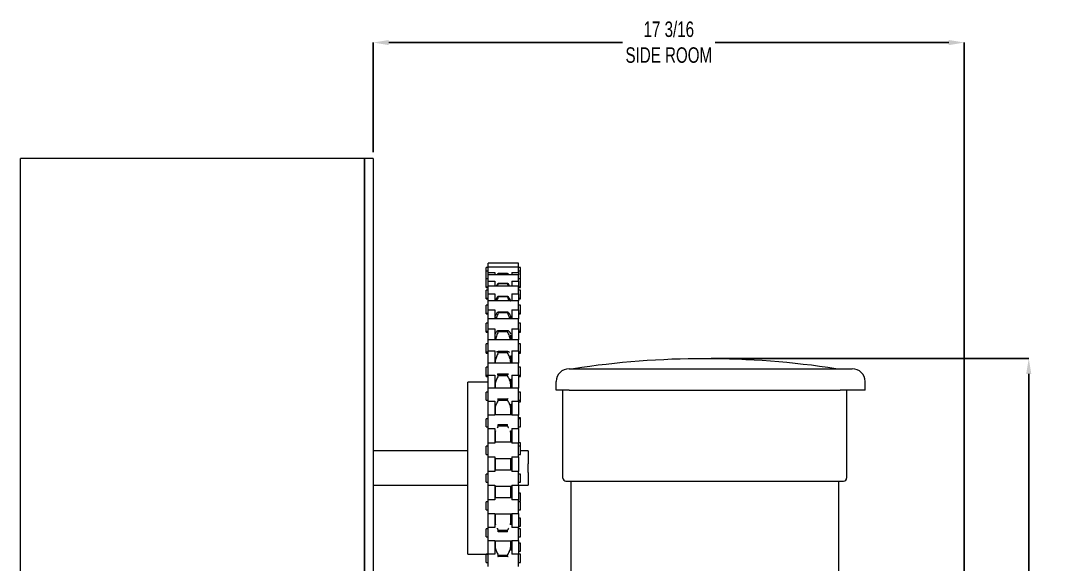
# Model space of a CAD drawing. Header units: inches. Extents: x 1 to 24.4, y 8.6 to 19.7.
# Drawn here: x 14.37 to 24.38, y 13.41 to 18.68 of the extents above; entities that cross this region are included whole.
import ezdxf

# ---------------------------------------------------------------- set-up
doc = ezdxf.new("R2010")
doc.units = ezdxf.units.IN
doc.header["$MEASUREMENT"] = 0
doc.header["$PDSIZE"] = -1
doc.layers.add('DIM', color=1, linetype='Continuous')
doc.styles.add('SLDTEXTSTYLE0', font='ARIAL.TTF', dxfattribs={"width": 0.7})
doc.dimstyles.new('SLDDIMSTYLE0', dxfattribs={"dimtxt": 0.15, "dimasz": 0.15, "dimexe": 0, "dimexo": 0.0625, "dimgap": 0.0375, "dimtad": 0, "dimtih": 1, "dimtoh": 1, "dimdec": 3, "dimlfac": 3, "dimrnd": 1e-09, "dimzin": 12, "dimdsep": 46, "dimtxsty": 'SLDTEXTSTYLE0', "dimsah": 1, "dimcen": 0.09, "dimadec": 0, "dimazin": 0, "dimtfac": 1, "dimtdec": 3, "dimtofl": 0, "dimtmove": 0, "dimatfit": 3, "dimfxl": 0, "dimtolj": 1, "dimtzin": 12, "dimarcsym": 0})

# ---------------------------------------------------------------- blocks, each defined once
blk = doc.blocks.new('*D9')
at = {"layer": 'DEFPOINTS', "color": 0}
for p in [(17.789, 18.467), (17.789, 17.342), (23.516, 12.447)]:
    blk.add_point(p, dxfattribs=at)
at = {"layer": 'DIM', "color": 0, "lineweight": -2}
for p, q in [((17.789, 17.405), (17.789, 18.467)), ((17.939, 18.467), (20.204, 18.467)), ((23.366, 18.467), (21.101, 18.467)), ((23.516, 12.51), (23.516, 18.467))]:
    blk.add_line(p, q, dxfattribs=at)
at = {"layer": 'DIM', "color": 0}
for points in [[(17.939, 18.492), (17.939, 18.442), (17.789, 18.467)], [(23.366, 18.492), (23.366, 18.442), (23.516, 18.467)]]:
    blk.add_solid(points, dxfattribs=at)
at = {"layer": 'DIM', "color": 0, "insert": (20.653, 18.671), "char_height": 0.15, "attachment_point": 2, "style": 'SLDTEXTSTYLE0'}
blk.add_mtext('\\A1;17 3/16\\PSIDE ROOM', dxfattribs=at)
blk = doc.blocks.new('*D10')
at = {"layer": 'DEFPOINTS', "color": 0}
for p in [(21.002, 15.406), (21.997, 9.926), (24.141, 9.926)]:
    blk.add_point(p, dxfattribs=at)
at = {"layer": 'DIM', "color": 0, "lineweight": -2}
for p, q in [((21.064, 15.406), (24.141, 15.406)), ((24.141, 15.256), (24.141, 12.781)), ((24.141, 10.076), (24.141, 12.551)), ((22.06, 9.926), (24.141, 9.926))]:
    blk.add_line(p, q, dxfattribs=at)
at = {"layer": 'DIM', "color": 0}
for points in [[(24.116, 15.256), (24.166, 15.256), (24.141, 15.406)], [(24.116, 10.076), (24.166, 10.076), (24.141, 9.926)]]:
    blk.add_solid(points, dxfattribs=at)
at = {"layer": 'DIM', "color": 0, "insert": (24.141, 12.743), "char_height": 0.15, "attachment_point": 2, "style": 'SLDTEXTSTYLE0'}
blk.add_mtext('\\A1;16 7/16', dxfattribs=at)

msp = doc.modelspace()

# ---------------------------------------------------------------- linework, layer by layer
at = {"color": 7, "linetype": 'Continuous', "lineweight": 15}
for p, q in [((17.705628, 17.342349), (14.372294, 17.342349)), ((14.372294, 17.309015), (14.372294, 17.342349)), ((17.788961, 17.342349), (17.705628, 17.342349)), ((17.788961, 17.342349), (17.788961, 10.675682)), ((14.372294, 11.342349), (14.372294, 17.309015)), ((18.903294, 16.290417), (18.903294, 16.327418)), ((19.195294, 16.290417), (19.195294, 16.327418)), ((18.882628, 16.251227), (18.882628, 16.288252)), ((18.882628, 16.251227), (18.882628, 16.25125)), ((18.882628, 16.176939), (18.882628, 16.251227)), ((18.903294, 16.238082), (18.903294, 16.290417)), ((18.903294, 16.238082), (18.965961, 16.238082)), ((18.903294, 16.216106), (18.903294, 16.238082)), ((18.903294, 16.153119), (18.903294, 16.216106)), ((18.965961, 16.238082), (18.965961, 16.215783)), ((19.000628, 16.290313), (19.000628, 16.293133)), ((19.000628, 16.293133), (19.090961, 16.293133)), ((19.000628, 16.225818), (19.000628, 16.230613)), ((19.000628, 16.230613), (19.090961, 16.230613)), ((19.090961, 16.225818), (19.000628, 16.225818)), ((19.090961, 16.290313), (19.090961, 16.293133)), ((19.090961, 16.225818), (19.090961, 16.230613)), ((19.132628, 16.238082), (19.195294, 16.238082)), ((19.132628, 16.238082), (19.132628, 16.216106)), ((19.195294, 16.238082), (19.195294, 16.290417)), ((19.195294, 16.238082), (19.195294, 16.216106)), ((19.195294, 16.153119), (19.195294, 16.216106)), ((19.215961, 16.251227), (19.215961, 16.288252)), ((19.215961, 16.251227), (19.215961, 16.25125)), ((19.215961, 16.176939), (19.215961, 16.251227)), ((18.882628, 16.176339), (18.882628, 16.176939)), ((18.882628, 16.098939), (18.882628, 16.176339)), ((18.903294, 16.153119), (18.965961, 16.153119)), ((18.903294, 16.105968), (18.903294, 16.153119)), ((18.965961, 16.153119), (18.965961, 16.105968)), ((19.000628, 16.129096), (19.000628, 16.135785)), ((19.000628, 16.135785), (19.090961, 16.135785)), ((19.090961, 16.129096), (19.000628, 16.129096)), ((19.090961, 16.129096), (19.090961, 16.135785)), ((19.132628, 16.153119), (19.195294, 16.153119)), ((19.132628, 16.153119), (19.132628, 16.105968)), ((19.195294, 16.153119), (19.195294, 16.105968)), ((19.215961, 16.176339), (19.215961, 16.176939)), ((19.215961, 16.098939), (19.215961, 16.176339)), ((18.882628, 16.093811), (18.882628, 16.098939)), ((18.882628, 16.064857), (18.882628, 16.066801)), ((18.882628, 15.988801), (18.882628, 16.064857)), ((18.903294, 16.032025), (18.903294, 16.105968)), ((18.903294, 16.032025), (18.965961, 16.032025)), ((18.903294, 15.9622), (18.903294, 16.032025)), ((18.965961, 16.032025), (18.965961, 15.9622)), ((19.132628, 16.032025), (19.132628, 15.9622)), ((19.132628, 16.032025), (19.195294, 16.032025)), ((19.195294, 16.032025), (19.195294, 16.105968)), ((19.195294, 16.032025), (19.195294, 15.9622)), ((19.215961, 16.093811), (19.215961, 16.098939)), ((19.215961, 16.064857), (19.215961, 16.066801)), ((19.215961, 15.988801), (19.215961, 16.064857)), ((18.882628, 15.981766), (18.882628, 15.988801)), ((18.882628, 15.919007), (18.882628, 15.923034)), ((18.882628, 15.845034), (18.882628, 15.919007)), ((18.903294, 15.877218), (18.903294, 15.9622)), ((19.000628, 16.001802), (19.000628, 16.01027)), ((19.000628, 16.01027), (19.090961, 16.01027)), ((19.090961, 16.001802), (19.000628, 16.001802)), ((19.090961, 16.001802), (19.090961, 16.01027)), ((19.195294, 15.877218), (19.195294, 15.9622)), ((19.215961, 15.981766), (19.215961, 15.988801)), ((19.215961, 15.919007), (19.215961, 15.923034)), ((19.215961, 15.845034), (19.215961, 15.919007)), ((18.882628, 15.836232), (18.882628, 15.845034)), ((18.903294, 15.877218), (18.965961, 15.877218)), ((18.903294, 15.787672), (18.903294, 15.877218)), ((18.965961, 15.877218), (18.965961, 15.787672)), ((19.000628, 15.846115), (19.000628, 15.856217)), ((19.000628, 15.856217), (19.090961, 15.856217)), ((19.090961, 15.846115), (19.000628, 15.846115)), ((19.090961, 15.846115), (19.090961, 15.856217)), ((19.132628, 15.877218), (19.132628, 15.787672)), ((19.132628, 15.877218), (19.195294, 15.877218)), ((19.195294, 15.877218), (19.195294, 15.787672)), ((19.215961, 15.836232), (19.215961, 15.845034)), ((18.882628, 15.741698), (18.882628, 15.748506)), ((18.882628, 15.670506), (18.882628, 15.741698)), ((18.903294, 15.691786), (18.903294, 15.787672)), ((18.969294, 15.805867), (18.969294, 15.797066)), ((18.969294, 15.787672), (18.969294, 15.797125)), ((19.122294, 15.797066), (19.122294, 15.805867)), ((19.122294, 15.787672), (19.122294, 15.797125)), ((19.195294, 15.691786), (19.195294, 15.787672)), ((19.215961, 15.741698), (19.215961, 15.748506)), ((19.215961, 15.670506), (19.215961, 15.741698)), ((18.882628, 15.660113), (18.882628, 15.670506)), ((18.903294, 15.691786), (18.965961, 15.691786)), ((18.903294, 15.585387), (18.903294, 15.691786)), ((18.965961, 15.691786), (18.965961, 15.585387)), ((18.969294, 15.585866), (18.969294, 15.631339)), ((19.000628, 15.664697), (19.000628, 15.676261)), ((19.000628, 15.676261), (19.090961, 15.676261)), ((19.090961, 15.664697), (19.000628, 15.664697)), ((19.090961, 15.664697), (19.090961, 15.676261)), ((19.122294, 15.585866), (19.122294, 15.631339)), ((19.132628, 15.691786), (19.132628, 15.585387)), ((19.132628, 15.691786), (19.195294, 15.691786)), ((19.195294, 15.691786), (19.195294, 15.585387)), ((19.215961, 15.660113), (19.215961, 15.670506)), ((18.882628, 15.536469), (18.882628, 15.546699)), ((18.882628, 15.468699), (18.882628, 15.536469)), ((18.903294, 15.479429), (18.903294, 15.585866)), ((19.195294, 15.479429), (19.195294, 15.585866)), ((19.215961, 15.536469), (19.215961, 15.546699)), ((19.215961, 15.468699), (19.215961, 15.536469)), ((18.882628, 15.456923), (18.882628, 15.468699)), ((18.903294, 15.479429), (18.965961, 15.479429)), ((18.903294, 15.360771), (18.903294, 15.479429)), ((18.965961, 15.479429), (18.965961, 15.360771)), ((18.969294, 15.360808), (18.969294, 15.429533)), ((19.000628, 15.460654), (19.000628, 15.473481)), ((19.000628, 15.473481), (19.090961, 15.473481)), ((19.090961, 15.460654), (19.000628, 15.460654)), ((19.090961, 15.460654), (19.090961, 15.473481)), ((19.122294, 15.360808), (19.122294, 15.429533)), ((19.132628, 15.479429), (19.132628, 15.360771)), ((19.132628, 15.479429), (19.195294, 15.479429)), ((19.195294, 15.479429), (19.195294, 15.360771)), ((19.215961, 15.456923), (19.215961, 15.468699)), ((18.882628, 15.307413), (18.882628, 15.321641)), ((18.965961, 15.360771), (18.903294, 15.360771)), ((18.903294, 15.244385), (18.903294, 15.360771)), ((19.195294, 15.360771), (19.132628, 15.360771)), ((19.195294, 15.244385), (19.195294, 15.360771)), ((19.215961, 15.307413), (19.215961, 15.321641)), ((18.882628, 15.243641), (18.882628, 15.307413)), ((18.882628, 15.230716), (18.882628, 15.243641)), ((18.903294, 15.244385), (18.965961, 15.244385)), ((18.903294, 15.115835), (18.903294, 15.244385)), ((18.965961, 15.244385), (18.965961, 15.115835)), ((19.000628, 15.237477), (19.000628, 15.251347)), ((19.000628, 15.251347), (19.090961, 15.251347)), ((19.090961, 15.237477), (19.000628, 15.237477)), ((19.090961, 15.237477), (19.090961, 15.251347)), ((19.132628, 15.244385), (19.132628, 15.115835)), ((19.132628, 15.244385), (19.195294, 15.244385)), ((19.195294, 15.244385), (19.195294, 15.115835)), ((19.215961, 15.243641), (19.215961, 15.307413)), ((19.215961, 15.230716), (19.215961, 15.243641)), ((19.686912, 15.305287), (19.689075, 15.305287)), ((19.689075, 15.305287), (22.314075, 15.305287)), ((22.314075, 15.305287), (22.316238, 15.305287)), ((22.316238, 15.305287), (22.43062, 15.305287)), ((18.705627, 13.509015), (18.705627, 15.175682)), ((18.965961, 15.115835), (18.903294, 15.115835)), ((18.903294, 14.991342), (18.903294, 15.115835)), ((18.969294, 15.129407), (18.969294, 15.204474)), ((18.969294, 15.129407), (18.969294, 15.116988)), ((19.122294, 15.129407), (19.122294, 15.204474)), ((19.122294, 15.116988), (19.122294, 15.129407)), ((19.195294, 15.115835), (19.132628, 15.115835)), ((19.195294, 14.991342), (19.195294, 15.115835)), ((19.560438, 15.096953), (19.561931, 15.182468)), ((18.882628, 15.059102), (18.882628, 15.077821)), ((18.882628, 14.999821), (18.882628, 15.059102)), ((19.000628, 14.998983), (19.000628, 15.013661)), ((19.000628, 15.013661), (19.090961, 15.013661)), ((19.090961, 14.998983), (19.090961, 15.013661)), ((19.215961, 15.059102), (19.215961, 15.077821)), ((19.215961, 14.999821), (19.215961, 15.059102)), ((19.689075, 15.096953), (19.560438, 15.096953)), ((19.626572, 14.246026), (19.626572, 15.096953)), ((19.689075, 15.096953), (22.314075, 15.096953)), ((22.442711, 15.096953), (22.314075, 15.096953)), ((22.376572, 15.096953), (22.376572, 14.246026)), ((22.557093, 15.096953), (22.442711, 15.096953)), ((18.903294, 14.991342), (18.965961, 14.991342)), ((18.903294, 14.855466), (18.903294, 14.991342)), ((18.965961, 14.991342), (18.965961, 14.855466)), ((18.969294, 14.903115), (18.969294, 14.960655)), ((19.090961, 14.998983), (19.000628, 14.998983)), ((19.122294, 14.903115), (19.122294, 14.960655)), ((19.132628, 14.991342), (19.132628, 14.855466)), ((19.132628, 14.991342), (19.195294, 14.991342)), ((19.195294, 14.991342), (19.195294, 14.855466)), ((19.215961, 14.986005), (19.215961, 14.999821)), ((18.882628, 14.79649), (18.882628, 14.820105)), ((18.965961, 14.855466), (18.903294, 14.855466)), ((18.903294, 14.725351), (18.903294, 14.855466)), ((18.969294, 14.903115), (18.969294, 14.859272)), ((19.122294, 14.859272), (19.122294, 14.903115)), ((19.195294, 14.855466), (19.132628, 14.855466)), ((19.195294, 14.725351), (19.195294, 14.855466)), ((19.215961, 14.820105), (19.215961, 14.829827)), ((19.215961, 14.79649), (19.215961, 14.820105)), ((18.882628, 14.742105), (18.882628, 14.79649)), ((18.903294, 14.725351), (18.965961, 14.725351)), ((18.903294, 14.584858), (18.903294, 14.725351)), ((18.965961, 14.725351), (18.965961, 14.584858)), ((19.000628, 14.749255), (19.000628, 14.764488)), ((19.000628, 14.764488), (19.090961, 14.764488)), ((19.090961, 14.749255), (19.000628, 14.749255)), ((19.090961, 14.749255), (19.090961, 14.764488)), ((19.132628, 14.725351), (19.132628, 14.584858)), ((19.132628, 14.725351), (19.195294, 14.725351)), ((19.195294, 14.725351), (19.195294, 14.584858)), ((19.215961, 14.742105), (19.215961, 14.79649)), ((18.969294, 14.667228), (18.969294, 14.702939)), ((18.969294, 14.667228), (18.969294, 14.592801)), ((19.122294, 14.667228), (19.122294, 14.702939)), ((19.122294, 14.592801), (19.122294, 14.667228)), ((18.882628, 14.524817), (18.882628, 14.553635)), ((18.882628, 14.475635), (18.882628, 14.524817)), ((18.965961, 14.584858), (18.903294, 14.584858)), ((18.903294, 14.451717), (18.903294, 14.584858)), ((19.195294, 14.584858), (19.132628, 14.584858)), ((19.195294, 14.451717), (19.195294, 14.584858)), ((19.215961, 14.553635), (19.215961, 14.586739)), ((19.215961, 14.524817), (19.215961, 14.553635)), ((19.215961, 14.475635), (19.215961, 14.524817)), ((18.903294, 14.451717), (18.965961, 14.451717)), ((18.903294, 14.309412), (18.903294, 14.451717)), ((18.965961, 14.451717), (18.965961, 14.309412)), ((18.969294, 14.425782), (18.969294, 14.436468)), ((18.969294, 14.425782), (18.969294, 14.322893)), ((19.122294, 14.425782), (19.122294, 14.436468)), ((19.122294, 14.322893), (19.122294, 14.425782)), ((19.132628, 14.451717), (19.132628, 14.309412)), ((19.132628, 14.451717), (19.195294, 14.451717)), ((19.195294, 14.451717), (19.195294, 14.309412)), ((19.288961, 14.509015), (19.288961, 14.384015)), ((19.122294, 14.384015), (19.132628, 14.384015)), ((19.288961, 14.300682), (19.288961, 14.384015)), ((18.882628, 14.249502), (18.882628, 14.283727)), ((18.882628, 14.205727), (18.882628, 14.249502)), ((18.965961, 14.309412), (18.903294, 14.309412)), ((18.903294, 14.175901), (18.903294, 14.309412)), ((19.195294, 14.309412), (19.132628, 14.309412)), ((19.195294, 14.175901), (19.195294, 14.309412)), ((19.215961, 14.249502), (19.215961, 14.283727)), ((19.215961, 14.205727), (19.215961, 14.249502)), ((19.288961, 14.300682), (19.288961, 14.175682)), ((19.656505, 14.216093), (19.678105, 14.216093)), ((19.678105, 14.216093), (22.325038, 14.216093)), ((19.705461, 11.513849), (19.705461, 14.216093)), ((22.042127, 14.216015), (22.218794, 14.216015)), ((22.298794, 14.216093), (22.298794, 11.539682)), ((22.325038, 14.216093), (22.346638, 14.216093)), ((18.903294, 14.175901), (18.965961, 14.175901)), ((18.903294, 14.034623), (18.903294, 14.175901)), ((18.965961, 14.175901), (18.965961, 14.034623)), ((18.969294, 14.16656), (18.969294, 14.070026)), ((19.122294, 14.070026), (19.122294, 14.16656)), ((19.132628, 14.175901), (19.195294, 14.175901)), ((19.132628, 14.175901), (19.132628, 14.034623)), ((19.195294, 14.175901), (19.195294, 14.034623)), ((18.882628, 13.976041), (18.882628, 14.015766)), ((18.965961, 14.034623), (18.903294, 14.034623)), ((18.903294, 13.903406), (18.903294, 14.034623)), ((19.195294, 14.034623), (19.132628, 14.034623)), ((19.195294, 13.903406), (19.195294, 14.034623)), ((19.215961, 14.040057), (19.215961, 14.100564)), ((19.215961, 14.022564), (19.215961, 14.040057)), ((19.215961, 13.976041), (19.215961, 14.015766)), ((18.882628, 13.937766), (18.882628, 13.976041)), ((19.215961, 13.937766), (19.215961, 13.976041)), ((18.903294, 13.903406), (18.965961, 13.903406)), ((18.903294, 13.765974), (18.903294, 13.903406)), ((18.965961, 13.903406), (18.965961, 13.765974)), ((18.969294, 13.8986), (18.969294, 13.832572)), ((18.969294, 13.794267), (18.969294, 13.832572)), ((19.122294, 13.832572), (19.122294, 13.8986)), ((19.122294, 13.794267), (19.122294, 13.832572)), ((19.132628, 13.903406), (19.195294, 13.903406)), ((19.132628, 13.903406), (19.132628, 13.765974)), ((19.195294, 13.903406), (19.195294, 13.765974)), ((19.215961, 13.796969), (19.215961, 13.857476)), ((18.882628, 13.709888), (18.882628, 13.7551)), ((18.882628, 13.6771), (18.882628, 13.709888)), ((18.965961, 13.765974), (18.903294, 13.765974)), ((18.903294, 13.63967), (18.903294, 13.765974)), ((19.000628, 13.724782), (19.000628, 13.739603)), ((19.000628, 13.739603), (19.090961, 13.739603)), ((19.090961, 13.724782), (19.000628, 13.724782)), ((19.090961, 13.724782), (19.090961, 13.739603)), ((19.195294, 13.765974), (19.132628, 13.765974)), ((19.195294, 13.63967), (19.195294, 13.765974)), ((19.215961, 13.779476), (19.215961, 13.796969)), ((19.215961, 13.709888), (19.215961, 13.7551)), ((19.215961, 13.6771), (19.215961, 13.709888)), ((18.903294, 13.63967), (18.965961, 13.63967)), ((18.903294, 13.508826), (18.903294, 13.63967)), ((18.965961, 13.63967), (18.965961, 13.508826)), ((18.969294, 13.637934), (18.969294, 13.60384)), ((19.122294, 13.60384), (19.122294, 13.637934)), ((19.132628, 13.63967), (19.195294, 13.63967)), ((19.132628, 13.63967), (19.132628, 13.508826)), ((19.195294, 13.63967), (19.195294, 13.508826)), ((19.215961, 13.553882), (19.215961, 13.614388)), ((18.969294, 13.546096), (18.969294, 13.60384)), ((19.122294, 13.546096), (19.122294, 13.60384)), ((19.215961, 13.536388), (19.215961, 13.553882)), ((18.882628, 13.456354), (18.882628, 13.50693)), ((18.882628, 13.42893), (18.882628, 13.456354)), ((18.965961, 13.508826), (18.903294, 13.508826)), ((18.903294, 13.389953), (18.903294, 13.508826)), ((19.000628, 13.484223), (19.000628, 13.498291)), ((19.000628, 13.498291), (19.090961, 13.498291)), ((19.090961, 13.484223), (19.000628, 13.484223)), ((19.090961, 13.484223), (19.090961, 13.498291)), ((19.195294, 13.508826), (19.132628, 13.508826)), ((19.195294, 13.389953), (19.195294, 13.508826)), ((19.215961, 13.456354), (19.215961, 13.50693)), ((19.215961, 13.42893), (19.215961, 13.456354))]:
    msp.add_line(p, q, dxfattribs=at)
msp.add_line((17.705628, 10.675682), (17.705628, 17.342349))
for centre, radius, start, end in [((21.001575, 7.069424), 8.333333, 81.2281669, 98.7718331), ((19.686912, 15.180287), 0.125, 90, 179), ((22.43062, 15.180287), 0.125, 1, 90), ((19.656505, 14.246026), 0.029933, 180, 270), ((22.346638, 14.246026), 0.029933, 270, 0)]:
    msp.add_arc(centre, radius, start, end, dxfattribs=at)
for points in [[(19.195294, 16.327418), (18.903294, 16.327418)], [(18.903294, 16.288252), (18.882628, 16.288252)], [(18.903294, 16.25125), (18.882628, 16.25125)], [(19.195294, 16.290417), (18.903294, 16.290417)], [(19.195294, 16.216106), (18.903294, 16.216106)], [(18.991503, 16.216106), (19.000628, 16.230613)], [(19.000628, 16.225818), (18.996511, 16.216106)], [(18.999132, 16.290417), (19.000628, 16.293133)], [(19.090961, 16.293133), (19.092463, 16.290417)], [(19.090961, 16.230613), (19.10013, 16.216106)], [(19.095068, 16.216106), (19.090961, 16.225818)], [(19.215961, 16.288252), (19.195294, 16.288252)], [(19.215961, 16.25125), (19.195294, 16.25125)], [(18.903294, 16.176939), (18.882628, 16.176939)], [(19.215961, 16.176939), (19.195294, 16.176939)], [(18.882628, 16.098939), (18.903294, 16.098939)], [(18.882628, 16.093811), (18.903294, 16.093811)], [(18.903294, 16.066801), (18.882628, 16.066801)], [(19.195294, 16.105968), (18.903294, 16.105968)], [(18.982521, 16.105968), (18.983063, 16.107446)], [(19.108525, 16.107446), (19.109067, 16.105968)], [(19.195294, 16.098939), (19.215961, 16.098939)], [(19.195294, 16.093811), (19.215961, 16.093811)], [(19.215961, 16.066801), (19.195294, 16.066801)], [(18.882628, 15.988801), (18.903294, 15.988801)], [(18.882628, 15.981766), (18.903294, 15.981766)], [(18.903294, 15.923034), (18.882628, 15.923034)], [(19.195294, 15.9622), (18.903294, 15.9622)], [(18.974022, 15.9622), (18.97674, 15.971683)], [(18.97674, 15.971683), (18.983063, 15.986819)], [(19.108525, 15.986819), (19.114848, 15.971683)], [(19.114848, 15.971683), (19.117585, 15.9622)], [(19.195294, 15.988801), (19.215961, 15.988801)], [(19.195294, 15.981766), (19.215961, 15.981766)], [(19.215961, 15.923034), (19.195294, 15.923034)], [(18.882628, 15.845034), (18.903294, 15.845034)], [(18.882628, 15.836232), (18.903294, 15.836232)], [(18.97674, 15.825289), (18.983063, 15.838054)], [(19.108525, 15.838054), (19.114848, 15.825289)], [(19.195294, 15.845034), (19.215961, 15.845034)], [(19.195294, 15.836232), (19.215961, 15.836232)], [(18.903294, 15.748506), (18.882628, 15.748506)], [(19.195294, 15.787672), (18.903294, 15.787672)], [(18.965961, 15.805867), (18.970644, 15.805867)], [(18.965961, 15.797066), (18.969294, 15.797066)], [(18.969294, 15.797125), (18.969428, 15.799574)], [(18.983063, 15.80205), (18.978688, 15.787672)], [(19.1129, 15.787672), (19.108525, 15.80205)], [(19.120925, 15.805867), (19.132628, 15.805867)], [(19.12216, 15.799574), (19.122294, 15.797125)], [(19.122294, 15.797066), (19.132628, 15.797066)], [(19.215961, 15.748506), (19.195294, 15.748506)], [(18.882628, 15.670506), (18.903294, 15.670506)], [(18.882628, 15.660113), (18.903294, 15.660113)], [(18.965961, 15.631339), (18.969294, 15.631339)], [(18.965961, 15.620946), (18.969294, 15.620946)], [(18.97197, 15.643128), (18.97674, 15.653521)], [(18.97674, 15.653521), (18.983063, 15.663698)], [(18.983063, 15.622485), (18.97674, 15.603133)], [(19.108525, 15.663698), (19.114848, 15.653521)], [(19.114848, 15.603133), (19.108525, 15.622485)], [(19.114848, 15.653521), (19.119665, 15.643071)], [(19.122294, 15.631339), (19.132628, 15.631339)], [(19.122294, 15.620946), (19.132628, 15.620946)], [(19.195294, 15.670506), (19.215961, 15.670506)], [(19.195294, 15.660113), (19.215961, 15.660113)], [(18.903294, 15.546699), (18.882628, 15.546699)], [(19.195294, 15.585866), (18.903294, 15.585866)], [(18.97674, 15.603133), (18.973316, 15.585866)], [(19.118234, 15.585866), (19.114848, 15.603133)], [(19.215961, 15.546699), (19.195294, 15.546699)], [(18.882628, 15.468699), (18.903294, 15.468699)], [(18.882628, 15.456923), (18.903294, 15.456923)], [(18.965961, 15.429533), (18.969398, 15.429533)], [(18.965961, 15.417756), (18.969294, 15.417756)], [(18.983063, 15.421017), (18.97674, 15.403425)], [(18.98255, 15.466131), (18.983063, 15.466733)], [(19.092631, 15.473546), (18.99896, 15.473546)], [(19.108525, 15.466733), (19.109109, 15.466137)], [(19.114848, 15.403425), (19.108525, 15.421017)], [(19.122191, 15.429533), (19.132628, 15.429533)], [(19.122294, 15.417756), (19.132628, 15.417756)], [(19.195294, 15.468699), (19.215961, 15.468699)], [(19.195294, 15.456923), (19.215961, 15.456923)], [(18.903294, 15.321641), (18.882628, 15.321641)], [(19.132628, 15.360808), (18.965961, 15.360808)], [(19.215961, 15.321641), (19.195294, 15.321641)], [(18.882628, 15.243641), (18.903294, 15.243641)], [(18.882628, 15.230716), (18.903294, 15.230716)], [(19.099444, 15.253023), (18.992159, 15.253023)], [(19.195294, 15.243641), (19.215961, 15.243641)], [(19.195294, 15.230716), (19.215961, 15.230716)], [(18.903294, 15.175682), (18.705627, 15.175682)], [(18.965961, 15.204474), (18.969828, 15.204474)], [(18.965961, 15.191549), (18.969294, 15.191549)], [(18.969294, 15.175682), (18.965961, 15.175682)], [(19.132628, 15.116988), (18.965961, 15.116988)], [(18.969428, 15.139021), (18.969294, 15.129407)], [(18.983063, 15.201092), (18.97674, 15.185562)], [(19.114848, 15.185562), (19.108525, 15.201092)], [(19.12176, 15.204474), (19.132628, 15.204474)], [(19.122294, 15.129407), (19.12216, 15.139021)], [(19.122294, 15.191549), (19.132628, 15.191549)], [(22.557093, 15.096953), (22.5556, 15.182468)], [(18.903294, 15.077821), (18.882628, 15.077821)], [(18.996201, 15.015827), (19.000628, 15.013661)], [(19.090961, 15.013661), (19.095394, 15.015856)], [(19.215961, 15.077821), (19.195294, 15.077821)], [(18.882628, 14.999821), (18.903294, 14.999821)], [(18.965961, 14.960655), (18.970669, 14.960655)], [(18.969428, 14.91202), (18.969294, 14.903115)], [(18.983063, 14.966474), (18.97674, 14.95327)], [(19.114848, 14.95327), (19.108525, 14.966474)], [(19.12092, 14.960655), (19.132628, 14.960655)], [(19.122294, 14.903115), (19.12216, 14.91202)], [(19.122294, 14.946838), (19.132628, 14.946838)], [(19.195294, 14.999821), (19.215961, 14.999821)], [(19.195294, 14.986005), (19.215961, 14.986005)], [(18.903294, 14.820105), (18.882628, 14.820105)], [(19.132628, 14.859272), (18.965961, 14.859272)], [(19.132628, 14.868994), (19.122294, 14.868994)], [(19.215961, 14.829827), (19.195294, 14.829827)], [(19.215961, 14.820105), (19.195294, 14.820105)], [(18.882628, 14.742105), (18.903294, 14.742105)], [(19.195294, 14.742105), (19.215961, 14.742105)], [(18.965961, 14.702939), (18.971978, 14.702939)], [(18.969428, 14.675272), (18.969294, 14.667228)], [(19.119611, 14.702939), (19.132628, 14.702939)], [(19.122294, 14.667228), (19.12216, 14.675272)], [(19.132628, 14.625906), (19.122294, 14.625906)], [(18.903294, 14.553635), (18.882628, 14.553635)], [(19.132628, 14.592801), (18.965961, 14.592801)], [(19.215961, 14.586739), (19.195294, 14.586739)], [(19.215961, 14.553635), (19.195294, 14.553635)], [(18.705627, 14.509015), (17.788961, 14.509015)], [(18.882628, 14.475635), (18.903294, 14.475635)], [(18.965961, 14.436468), (19.132628, 14.436468)], [(18.969428, 14.432828), (18.969294, 14.425782)], [(18.969909, 14.436468), (18.969428, 14.432828)], [(19.12216, 14.432828), (19.121691, 14.436468)], [(19.122294, 14.425782), (19.12216, 14.432828)], [(19.195294, 14.475635), (19.215961, 14.475635)], [(19.288961, 14.509015), (19.215961, 14.509015)], [(19.132628, 14.322893), (18.965961, 14.322893)], [(18.903294, 14.283727), (18.882628, 14.283727)], [(19.215961, 14.283727), (19.195294, 14.283727)], [(22.109038, 14.216093), (22.109038, 14.216015)], [(22.172371, 14.216015), (22.172371, 14.216093)], [(17.788961, 14.175682), (18.705627, 14.175682)], [(18.882628, 14.205727), (18.903294, 14.205727)], [(18.965961, 14.16656), (19.132628, 14.16656)], [(19.132628, 14.13973), (19.122294, 14.13973)], [(19.195294, 14.205727), (19.215961, 14.205727)], [(19.195294, 14.175682), (19.288961, 14.175682)], [(18.903294, 14.015766), (18.882628, 14.015766)], [(19.132628, 14.054933), (18.965961, 14.054933)], [(18.969294, 14.070026), (18.969428, 14.062189)], [(18.969428, 14.062189), (18.97024, 14.054933)], [(19.121329, 14.054933), (19.12216, 14.062189)], [(19.12216, 14.062189), (19.122294, 14.070026)], [(19.215961, 14.100564), (19.195294, 14.100564)], [(19.195294, 14.022564), (19.215961, 14.022564)], [(19.215961, 14.015766), (19.195294, 14.015766)], [(18.882628, 13.937766), (18.903294, 13.937766)], [(19.195294, 13.937766), (19.215961, 13.937766)], [(18.965961, 13.8986), (19.132628, 13.8986)], [(18.969294, 13.832572), (18.969428, 13.823842)], [(19.12216, 13.823842), (19.122294, 13.832572)], [(19.132628, 13.896642), (19.122294, 13.896642)], [(19.215961, 13.857476), (19.195294, 13.857476)], [(18.903294, 13.7551), (18.882628, 13.7551)], [(18.970983, 13.794267), (18.965961, 13.794267)], [(19.132628, 13.794267), (19.120606, 13.794267)], [(19.195294, 13.779476), (19.215961, 13.779476)], [(19.215961, 13.7551), (19.195294, 13.7551)], [(18.882628, 13.6771), (18.903294, 13.6771)], [(18.965961, 13.637934), (19.132628, 13.637934)], [(19.195294, 13.6771), (19.215961, 13.6771)], [(19.215961, 13.614388), (19.195294, 13.614388)], [(18.970017, 13.546096), (18.965961, 13.546096)], [(18.969294, 13.60384), (18.969428, 13.594367)], [(18.97674, 13.54892), (18.983063, 13.533878)], [(19.108525, 13.533878), (19.114848, 13.54892)], [(19.132628, 13.546096), (19.121571, 13.546096)], [(19.12216, 13.594367), (19.122294, 13.60384)], [(19.195294, 13.536388), (19.215961, 13.536388)], [(18.705627, 13.509015), (18.903294, 13.509015)], [(18.903294, 13.50693), (18.882628, 13.50693)], [(18.882628, 13.42893), (18.903294, 13.42893)], [(19.000628, 13.484223), (18.996205, 13.483116)], [(19.095376, 13.483146), (19.090961, 13.484223)], [(19.215961, 13.50693), (19.195294, 13.50693)], [(19.195294, 13.42893), (19.215961, 13.42893)]]:
    msp.add_open_spline(points, degree=1, dxfattribs=at)
for points, knots in [([(18.983063, 16.107446), (18.985675, 16.112957), (18.990984, 16.124157), (18.997379, 16.131868), (19.000628, 16.135785)], [0, 0, 0, 0, 0.4920589559, 1, 1, 1, 1]), ([(19.000628, 16.129096), (18.997394, 16.12178), (18.994024, 16.114154), (18.991208, 16.106288), (18.991094, 16.105968)], [0, 0, 0, 0, 0.95926145, 1, 1, 1, 1]), ([(19.090961, 16.135785), (19.094111, 16.131997), (19.100508, 16.124306), (19.105826, 16.113122), (19.108525, 16.107446)], [0, 0, 0, 0, 0.492441341, 1, 1, 1, 1]), ([(19.100516, 16.105968), (19.100486, 16.106051), (19.09767, 16.113916), (19.094298, 16.121547), (19.090961, 16.129096)], [0, 0, 0, 0, 0.010642937, 1, 1, 1, 1]), ([(18.983063, 15.986819), (18.985675, 15.991593), (18.990984, 16.001296), (18.997379, 16.007247), (19.000628, 16.01027)], [0, 0, 0, 0, 0.4920607507, 1, 1, 1, 1]), ([(19.000628, 16.001802), (18.997465, 15.994369), (18.991835, 15.981137), (18.987151, 15.967971), (18.985099, 15.9622)], [0, 0, 0, 0, 0.5617255426, 1, 1, 1, 1]), ([(19.090961, 16.01027), (19.094111, 16.00735), (19.100508, 16.00142), (19.105826, 15.991735), (19.108525, 15.986819)], [0, 0, 0, 0, 0.492441469, 1, 1, 1, 1]), ([(19.106494, 15.9622), (19.104528, 15.967736), (19.099851, 15.980897), (19.094222, 15.994133), (19.090961, 16.001802)], [0, 0, 0, 0, 0.420573264, 1, 1, 1, 1]), ([(18.969428, 15.799574), (18.969875, 15.80285), (18.970782, 15.809505), (18.974733, 15.819973), (18.97674, 15.825289)], [0, 0, 0, 0, 0.492206544, 1, 1, 1, 1]), ([(18.983063, 15.838054), (18.985675, 15.842011), (18.990984, 15.850051), (18.997379, 15.85414), (19.000628, 15.856217)], [0, 0, 0, 0, 0.4920616723, 1, 1, 1, 1]), ([(19.000628, 15.846115), (18.997477, 15.838729), (18.99108, 15.823731), (18.985762, 15.80935), (18.983063, 15.80205)], [0, 0, 0, 0, 0.4924398876, 1, 1, 1, 1]), ([(19.090961, 15.856217), (19.094111, 15.854214), (19.100508, 15.850146), (19.105826, 15.842125), (19.108525, 15.838054)], [0, 0, 0, 0, 0.492439784, 1, 1, 1, 1]), ([(19.108525, 15.80205), (19.105913, 15.809123), (19.100605, 15.823496), (19.094209, 15.838496), (19.090961, 15.846115)], [0, 0, 0, 0, 0.492060148, 1, 1, 1, 1]), ([(19.114848, 15.825289), (19.116802, 15.820131), (19.120772, 15.809647), (19.121692, 15.802968), (19.12216, 15.799574)], [0, 0, 0, 0, 0.491991629, 1, 1, 1, 1]), ([(18.983063, 15.663698), (18.985675, 15.666768), (18.990984, 15.673009), (18.997379, 15.675165), (19.000628, 15.676261)], [0, 0, 0, 0, 0.492061189, 1, 1, 1, 1]), ([(19.000628, 15.664697), (18.997477, 15.657485), (18.99108, 15.642838), (18.985762, 15.629338), (18.983063, 15.622485)], [0, 0, 0, 0, 0.492442242, 1, 1, 1, 1]), ([(19.090961, 15.676261), (19.094111, 15.675209), (19.100508, 15.673074), (19.105826, 15.666854), (19.108525, 15.663698)], [0, 0, 0, 0, 0.492441917, 1, 1, 1, 1]), ([(19.108525, 15.622485), (19.105913, 15.629123), (19.100605, 15.642612), (19.094209, 15.657258), (19.090961, 15.664697)], [0, 0, 0, 0, 0.492059162, 1, 1, 1, 1]), ([(18.983063, 15.466733), (18.985675, 15.468865), (18.990984, 15.473198), (18.997379, 15.473386), (19.000628, 15.473481)], [0, 0, 0, 0, 0.49206061, 1, 1, 1, 1]), ([(19.000628, 15.460654), (18.997477, 15.453738), (18.99108, 15.439693), (18.985762, 15.427305), (18.983063, 15.421017)], [0, 0, 0, 0, 0.492439921, 1, 1, 1, 1]), ([(19.090961, 15.473481), (19.094111, 15.473399), (19.100508, 15.473232), (19.105826, 15.468921), (19.108525, 15.466733)], [0, 0, 0, 0, 0.492440075, 1, 1, 1, 1]), ([(19.108525, 15.421017), (19.105913, 15.427106), (19.100605, 15.439481), (19.094209, 15.453522), (19.090961, 15.460654)], [0, 0, 0, 0, 0.492060366, 1, 1, 1, 1]), ([(18.97674, 15.403425), (18.974738, 15.395743), (18.971339, 15.382697), (18.970488, 15.367468), (18.970137, 15.361207)], [0, 0, 0, 0, 0.588831137, 1, 1, 1, 1]), ([(19.121498, 15.360808), (19.121162, 15.366924), (19.120316, 15.3823), (19.116904, 15.395485), (19.114848, 15.403425)], [0, 0, 0, 0, 0.3977678696, 1, 1, 1, 1]), ([(19.000628, 15.237477), (18.997477, 15.230975), (18.99108, 15.217772), (18.985762, 15.206708), (18.983063, 15.201092)], [0, 0, 0, 0, 0.492440609, 1, 1, 1, 1]), ([(18.990329, 15.252745), (18.990605, 15.252836), (18.993652, 15.253841), (18.997305, 15.252535), (19.000628, 15.251347)], [0, 0, 0, 0, 0.090716977, 1, 1, 1, 1]), ([(19.090961, 15.251347), (19.09418, 15.2525), (19.097832, 15.253808), (19.100881, 15.252806), (19.101242, 15.252688)], [0, 0, 0, 0, 0.881515897, 1, 1, 1, 1]), ([(19.108525, 15.201092), (19.105913, 15.206529), (19.100605, 15.217577), (19.094209, 15.230774), (19.090961, 15.237477)], [0, 0, 0, 0, 0.492060243, 1, 1, 1, 1]), ([(18.97674, 15.185562), (18.974787, 15.178684), (18.970817, 15.164706), (18.969896, 15.147674), (18.969428, 15.139021)], [0, 0, 0, 0, 0.491992453, 1, 1, 1, 1]), ([(19.12216, 15.139021), (19.121714, 15.14741), (19.120807, 15.164452), (19.116855, 15.178452), (19.114848, 15.185562)], [0, 0, 0, 0, 0.492206, 1, 1, 1, 1]), ([(18.97674, 14.95327), (18.974787, 14.947357), (18.970817, 14.935338), (18.969896, 14.919875), (18.969428, 14.91202)], [0, 0, 0, 0, 0.4919907156, 1, 1, 1, 1]), ([(19.000628, 14.998983), (18.997477, 14.993007), (18.99108, 14.980872), (18.985762, 14.971322), (18.983063, 14.966474)], [0, 0, 0, 0, 0.492442098, 1, 1, 1, 1]), ([(19.108525, 14.966474), (19.105913, 14.971165), (19.100605, 14.980697), (19.094209, 14.992824), (19.090961, 14.998983)], [0, 0, 0, 0, 0.492059442, 1, 1, 1, 1]), ([(19.12216, 14.91202), (19.121714, 14.919638), (19.120807, 14.935113), (19.116855, 14.947155), (19.114848, 14.95327)], [0, 0, 0, 0, 0.492207189, 1, 1, 1, 1]), ([(19.000628, 14.749255), (18.997489, 14.743917), (18.993783, 14.737613), (18.990393, 14.732279), (18.989874, 14.731463)], [0, 0, 0, 0, 0.846904557, 1, 1, 1, 1]), ([(19.101714, 14.731463), (19.101286, 14.732135), (19.097901, 14.737459), (19.094197, 14.743755), (19.090961, 14.749255)], [0, 0, 0, 0, 0.126351522, 1, 1, 1, 1]), ([(18.973982, 14.703872), (18.973124, 14.701025), (18.970624, 14.692722), (18.969903, 14.682191), (18.969428, 14.675272)], [0, 0, 0, 0, 0.34295218, 1, 1, 1, 1]), ([(19.12216, 14.675272), (19.121708, 14.681984), (19.120997, 14.692528), (19.11851, 14.700848), (19.117607, 14.703872)], [0, 0, 0, 0, 0.636573196, 1, 1, 1, 1]), ([(18.969428, 13.823842), (18.969881, 13.816417), (18.97059, 13.804779), (18.973066, 13.795195), (18.973963, 13.791726)], [0, 0, 0, 0, 0.63804936, 1, 1, 1, 1]), ([(19.117626, 13.791726), (19.118476, 13.794993), (19.120966, 13.804559), (19.121686, 13.816185), (19.12216, 13.823842)], [0, 0, 0, 0, 0.341427595, 1, 1, 1, 1]), ([(18.989926, 13.759192), (18.990336, 13.758462), (18.993706, 13.752468), (18.997392, 13.745618), (19.000628, 13.739603)], [0, 0, 0, 0, 0.1219077716, 1, 1, 1, 1]), ([(19.090961, 13.739603), (19.094099, 13.745439), (19.097786, 13.752296), (19.101161, 13.758299), (19.101663, 13.759192)], [0, 0, 0, 0, 0.851209937, 1, 1, 1, 1]), ([(18.969428, 13.594367), (18.969875, 13.586136), (18.970782, 13.569412), (18.974733, 13.555822), (18.97674, 13.54892)], [0, 0, 0, 0, 0.492206531, 1, 1, 1, 1]), ([(18.983063, 13.533878), (18.985675, 13.528597), (18.990984, 13.517866), (18.997379, 13.504885), (19.000628, 13.498291)], [0, 0, 0, 0, 0.4920589559, 1, 1, 1, 1]), ([(19.090961, 13.498291), (19.094111, 13.504687), (19.100508, 13.517675), (19.105826, 13.528423), (19.108525, 13.533878)], [0, 0, 0, 0, 0.492441341, 1, 1, 1, 1]), ([(19.114848, 13.54892), (19.116802, 13.555596), (19.120772, 13.569165), (19.121692, 13.585877), (19.12216, 13.594367)], [0, 0, 0, 0, 0.491991353, 1, 1, 1, 1])]:
    msp.add_open_spline(points, degree=3, knots=knots, dxfattribs=at)

# ---------------------------------------------------------------- dimensions: what is measured, and where the dimension line sits
at = {"layer": 'DIM'}
dim = msp.add_linear_dim(base=(17.788961, 18.467349), p1=(23.516128, 12.447349), p2=(17.788961, 17.342349), text='<>\\PSIDE ROOM', dimstyle='SLDDIMSTYLE0', override={"dimdec": 4, "dimlunit": 5, "dimfrac": 2}, dxfattribs=at)
dim.commit()
dim.dimension.update_dxf_attribs({"geometry": '*D9', "text_midpoint": (20.652544, 18.467349)})
dim = msp.add_linear_dim(base=(24.141128, 9.925682), p1=(21.001575, 15.405952), p2=(21.997294, 9.925682), angle=90, dimstyle='SLDDIMSTYLE0', override={"dimdec": 4, "dimlunit": 5, "dimfrac": 2}, dxfattribs=at)
dim.commit()
dim.dimension.update_dxf_attribs({"geometry": '*D10', "text_midpoint": (24.141128, 12.665817)})

doc.saveas('drawing.dxf')
